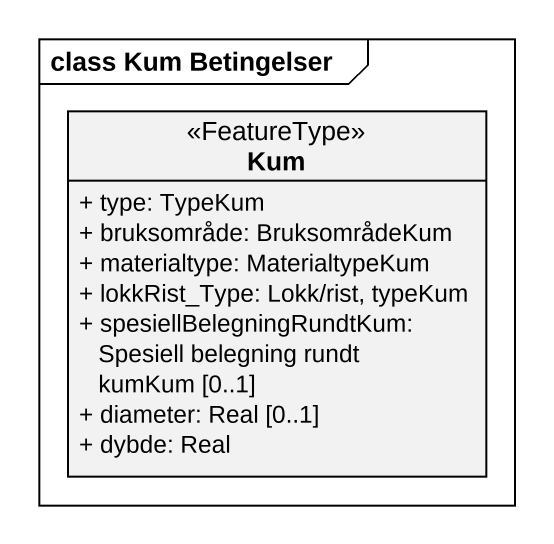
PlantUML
@startuml
mainframe class Kum Betingelser
hide circle
hide empty members
skinparam classAttributeIconSize 0
class Kum <<FeatureType>> {
  + type: TypeKum
  + bruksområde: BruksområdeKum
  + materialtype: MaterialtypeKum
  + lokkRist_Type: Lokk/rist, typeKum
  + spesiellBelegningRundtKum: Spesiell belegning rundt kumKum [0..1]
  + diameter: Real [0..1]
  + dybde: Real
}
@enduml
